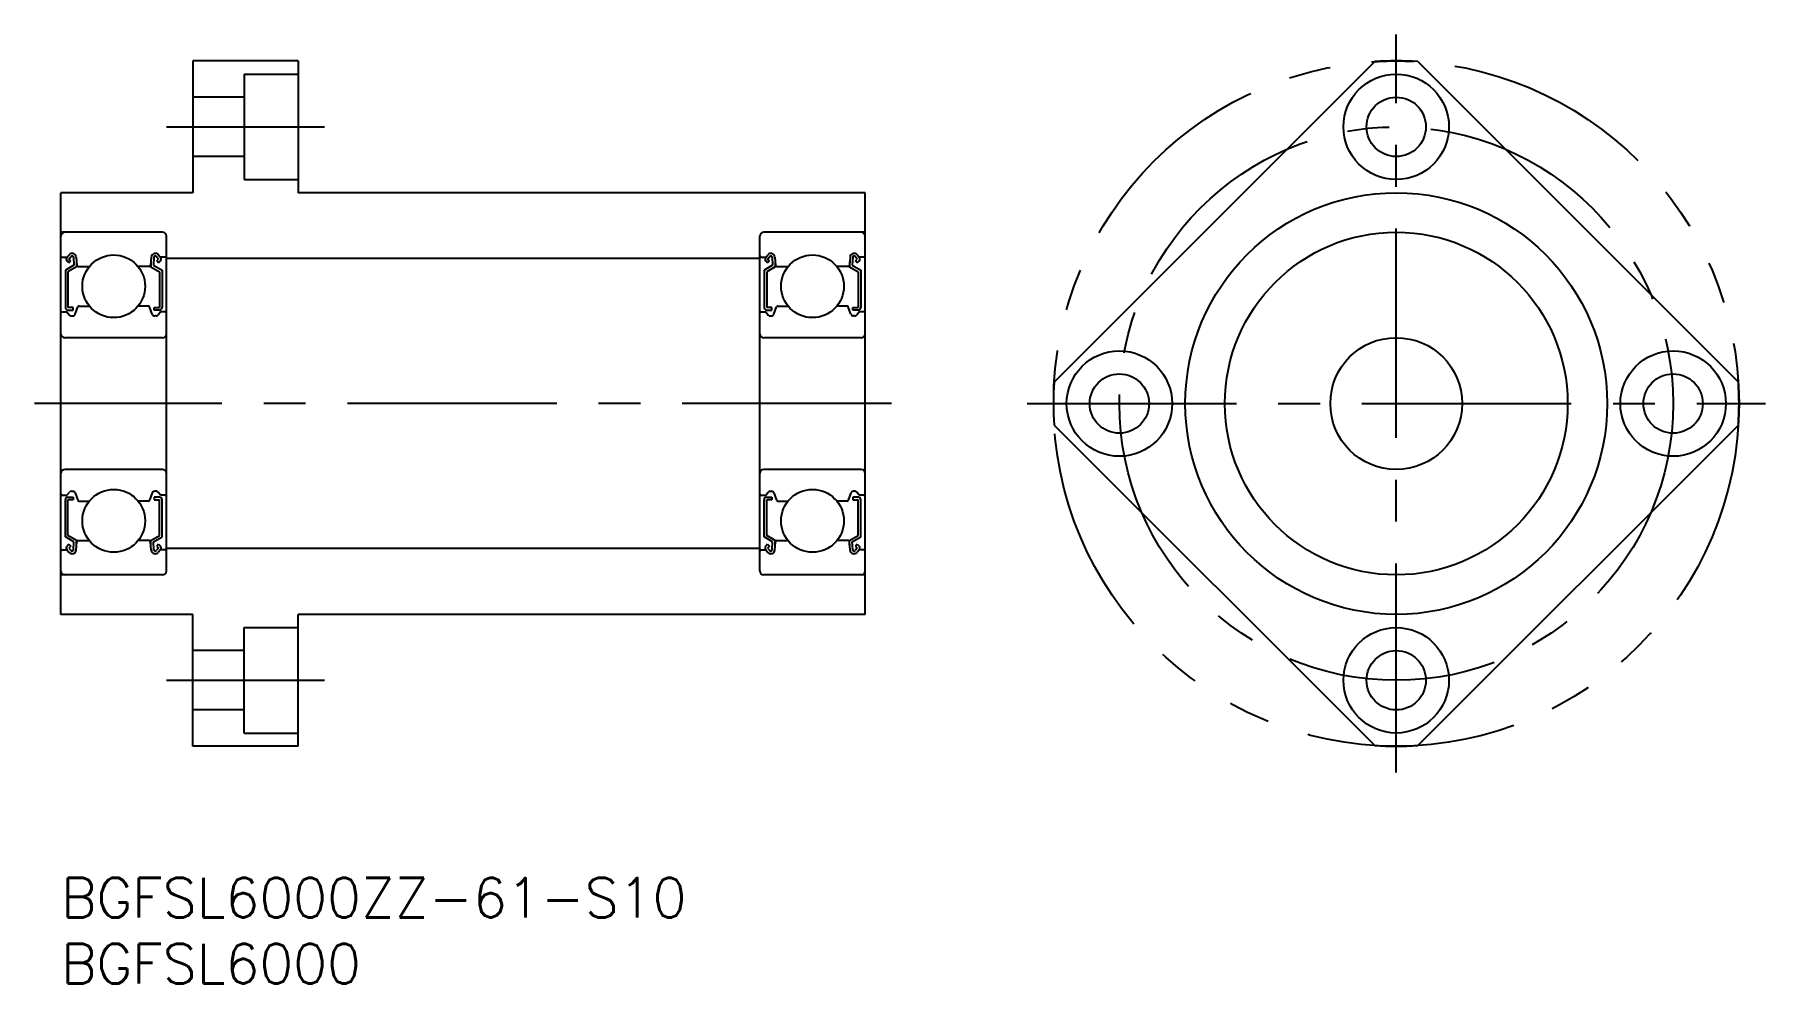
# Model space of a CAD drawing. Extents: x -2 to 129, y -8 to 64.
import ezdxf

# ---------------------------------------------------------------- set-up
doc = ezdxf.new("R2010")
doc.units = 0
doc.header["$LTSCALE"] = 0.5
doc.linetypes.add('CENTER', pattern=[50.8, 31.75, -6.35, 6.35, -6.35])
doc.linetypes.add('PHANTOM', pattern=[63.5, 31.75, -6.35, 6.35, -6.35, 6.35, -6.35])
for name, color, linetype in [('MSM_CENTER', 1, 'CENTER'), ('MSM_CONTINUOUS', 7, 'CONTINUOUS'), ('MSM_IMAGINARY', 6, 'PHANTOM'), ('MSM_PART_NUMBER', 7, 'CONTINUOUS')]:
    doc.layers.add(name, color=color, linetype=linetype)
doc.styles.get("Standard").update_dxf_attribs({"font": 'txt.shx', "height": 3, "bigfont": 'bigfont.shx'})

# ---------------------------------------------------------------- blocks, each defined once
blk = doc.blocks.new('*U25')
at = {"layer": 'MSM_PART_NUMBER'}
blk.add_text('BGFSL6000ZZ-61-S10', height=3, dxfattribs=at).set_placement((0, -3))
blk = doc.blocks.new('*U26')
at = {"layer": 'MSM_PART_NUMBER'}
blk.add_text('BGFSL6000', height=3, dxfattribs=at).set_placement((0, -8))

msp = doc.modelspace()

# ---------------------------------------------------------------- linework, layer by layer
at = {"layer": 'MSM_CENTER'}
for p, q in [((101.28, 8), (101.28, 64)), ((8, 57), (20, 57)), ((63, 36), (-2, 36)), ((73.28, 36), (129.28, 36)), ((8, 15), (20, 15))]:
    msp.add_line(p, q, dxfattribs=at)
msp.add_circle((101.28, 36), 21, dxfattribs=at)
at = {"layer": 'MSM_CONTINUOUS'}
for p, q in [((18, 62), (10, 62)), ((10, 62), (10, 52)), ((18, 62), (18, 52)), ((99.65, 61.95), (75.33, 37.63)), ((102.91, 61.95), (127.23, 37.63)), ((13.9, 61), (13.9, 53)), ((13.9, 61), (18, 61)), ((13.9, 59.25), (10, 59.25)), ((13.9, 54.75), (10, 54.75)), ((13.9, 53), (18, 53)), ((14.93, 53), (14.93, 53)), ((15.95, 53), (15.95, 53)), ((0, 20), (0, 52)), ((10, 52), (0, 52)), ((61, 52), (18, 52)), ((61, 20), (61, 52)), ((7.7, 49), (0, 49)), ((8, 23.3), (8, 48.7)), ((53, 23.3), (53, 48.7)), ((61, 49), (53.3, 49)), ((0.45, 47.09), (0.62, 47.29)), ((7.55, 47.09), (7.38, 47.29)), ((53.45, 47.09), (53.62, 47.29)), ((60.55, 47.09), (60.38, 47.29)), ((0.1, 47.1), (0.46, 47.1)), ((0.98, 46.5), (0.33, 46.12)), ((0.33, 46.12), (0.33, 43.3)), ((0.6, 46.67), (0.46, 46.82)), ((1.18, 46.38), (0.53, 46.01)), ((0.53, 46.01), (0.53, 43.3)), ((0.6, 46.96), (0.77, 47.16)), ((0.74, 46.82), (0.6, 46.96)), ((0.6, 46.67), (0.74, 46.82)), ((0.95, 47.1), (0.98, 46.5)), ((1.15, 47.12), (1.2, 46.49)), ((1.18, 46.75), (1.18, 46.38)), ((1.3, 46.4), (2.15, 46.4)), ((6.7, 46.4), (5.85, 46.4)), ((6.85, 47.12), (6.8, 46.49)), ((6.82, 46.75), (6.82, 46.38)), ((6.82, 46.38), (7.47, 46.01)), ((7.05, 47.1), (7.02, 46.5)), ((7.02, 46.5), (7.67, 46.12)), ((7.4, 46.96), (7.23, 47.16)), ((7.26, 46.82), (7.4, 46.96)), ((7.4, 46.67), (7.26, 46.82)), ((7.4, 46.67), (7.54, 46.82)), ((7.47, 46.01), (7.47, 43.3)), ((7.9, 47.1), (7.54, 47.1)), ((7.67, 46.12), (7.67, 43.3)), ((53, 47), (8, 47)), ((53.1, 47.1), (53.46, 47.1)), ((53.98, 46.5), (53.33, 46.12)), ((53.33, 46.12), (53.33, 43.3)), ((53.6, 46.67), (53.46, 46.82)), ((54.18, 46.38), (53.53, 46.01)), ((53.53, 46.01), (53.53, 43.3)), ((53.6, 46.96), (53.77, 47.16)), ((53.74, 46.82), (53.6, 46.96)), ((53.6, 46.67), (53.74, 46.82)), ((53.95, 47.1), (53.98, 46.5)), ((54.15, 47.12), (54.2, 46.49)), ((54.18, 46.75), (54.18, 46.38)), ((54.3, 46.4), (55.15, 46.4)), ((59.7, 46.4), (58.85, 46.4)), ((59.85, 47.12), (59.8, 46.49)), ((59.82, 46.75), (59.82, 46.38)), ((59.82, 46.38), (60.47, 46.01)), ((60.05, 47.1), (60.02, 46.5)), ((60.02, 46.5), (60.67, 46.12)), ((60.4, 46.96), (60.23, 47.16)), ((60.26, 46.82), (60.4, 46.96)), ((60.4, 46.67), (60.26, 46.82)), ((60.4, 46.67), (60.54, 46.82)), ((60.47, 46.01), (60.47, 43.3)), ((60.9, 47.1), (60.54, 47.1)), ((60.67, 46.12), (60.67, 43.3)), ((1.08, 42.78), (1.28, 43.33)), ((1.37, 43.4), (2.15, 43.4)), ((6.63, 43.4), (5.85, 43.4)), ((6.92, 42.78), (6.72, 43.33)), ((54.08, 42.78), (54.28, 43.33)), ((54.37, 43.4), (55.15, 43.4)), ((59.63, 43.4), (58.85, 43.4)), ((59.92, 42.78), (59.72, 43.33)), ((0.1, 42.95), (0.45, 42.95)), ((0.45, 42.95), (0.64, 42.72)), ((0.93, 43.3), (0.53, 43.3)), ((0.53, 43.1), (0.93, 43.1)), ((0.79, 42.65), (0.89, 42.65)), ((0.93, 43.1), (0.93, 43.3)), ((7.07, 43.3), (7.47, 43.3)), ((7.07, 43.1), (7.07, 43.3)), ((7.47, 43.1), (7.07, 43.1)), ((7.21, 42.65), (7.11, 42.65)), ((7.55, 42.95), (7.36, 42.72)), ((7.9, 42.95), (7.55, 42.95)), ((53.1, 42.95), (53.45, 42.95)), ((53.45, 42.95), (53.64, 42.72)), ((53.93, 43.3), (53.53, 43.3)), ((53.53, 43.1), (53.93, 43.1)), ((53.79, 42.65), (53.89, 42.65)), ((53.93, 43.1), (53.93, 43.3)), ((60.07, 43.3), (60.47, 43.3)), ((60.07, 43.1), (60.07, 43.3)), ((60.47, 43.1), (60.07, 43.1)), ((60.21, 42.65), (60.11, 42.65)), ((60.55, 42.95), (60.36, 42.72)), ((60.9, 42.95), (60.55, 42.95)), ((7.7, 41), (0.3, 41)), ((60.7, 41), (53.3, 41)), ((75.33, 34.37), (99.65, 10.05)), ((102.91, 10.05), (127.23, 34.37)), ((7.7, 31), (0.3, 31)), ((60.7, 31), (53.3, 31)), ((0.1, 29.05), (0.45, 29.05)), ((0.45, 29.05), (0.64, 29.28)), ((0.53, 28.9), (0.93, 28.9)), ((0.79, 29.35), (0.89, 29.35)), ((0.93, 28.9), (0.93, 28.7)), ((1.08, 29.22), (1.28, 28.67)), ((6.92, 29.22), (6.72, 28.67)), ((7.07, 28.9), (7.07, 28.7)), ((7.47, 28.9), (7.07, 28.9)), ((7.21, 29.35), (7.11, 29.35)), ((7.55, 29.05), (7.36, 29.28)), ((7.9, 29.05), (7.55, 29.05)), ((53.1, 29.05), (53.45, 29.05)), ((53.45, 29.05), (53.64, 29.28)), ((53.53, 28.9), (53.93, 28.9)), ((53.79, 29.35), (53.89, 29.35)), ((53.93, 28.9), (53.93, 28.7)), ((54.08, 29.22), (54.28, 28.67)), ((59.92, 29.22), (59.72, 28.67)), ((60.07, 28.9), (60.07, 28.7)), ((60.47, 28.9), (60.07, 28.9)), ((60.21, 29.35), (60.11, 29.35)), ((60.55, 29.05), (60.36, 29.28)), ((60.9, 29.05), (60.55, 29.05)), ((0.33, 25.88), (0.33, 28.7)), ((0.93, 28.7), (0.53, 28.7)), ((0.53, 25.99), (0.53, 28.7)), ((1.37, 28.6), (2.15, 28.6)), ((6.63, 28.6), (5.85, 28.6)), ((7.07, 28.7), (7.47, 28.7)), ((7.47, 25.99), (7.47, 28.7)), ((7.67, 25.88), (7.67, 28.7)), ((53.33, 25.88), (53.33, 28.7)), ((53.93, 28.7), (53.53, 28.7)), ((53.53, 25.99), (53.53, 28.7)), ((54.37, 28.6), (55.15, 28.6)), ((59.63, 28.6), (58.85, 28.6)), ((60.07, 28.7), (60.47, 28.7)), ((60.47, 25.99), (60.47, 28.7)), ((60.67, 25.88), (60.67, 28.7)), ((0.98, 25.5), (0.33, 25.88)), ((0.6, 25.33), (0.46, 25.18)), ((1.18, 25.62), (0.53, 25.99)), ((0.6, 25.33), (0.74, 25.18)), ((0.74, 25.18), (0.6, 25.04)), ((0.6, 25.04), (0.77, 24.84)), ((0.95, 24.9), (0.98, 25.5)), ((1.15, 24.88), (1.2, 25.51)), ((1.18, 25.25), (1.18, 25.62)), ((1.3, 25.6), (2.15, 25.6)), ((6.7, 25.6), (5.85, 25.6)), ((6.85, 24.88), (6.8, 25.51)), ((6.82, 25.62), (7.47, 25.99)), ((6.82, 25.25), (6.82, 25.62)), ((7.02, 25.5), (7.67, 25.88)), ((7.05, 24.9), (7.02, 25.5)), ((7.4, 25.04), (7.23, 24.84)), ((7.4, 25.33), (7.26, 25.18)), ((7.26, 25.18), (7.4, 25.04)), ((7.4, 25.33), (7.54, 25.18)), ((53, 25), (8, 25)), ((53.98, 25.5), (53.33, 25.88)), ((53.6, 25.33), (53.46, 25.18)), ((54.18, 25.62), (53.53, 25.99)), ((53.6, 25.33), (53.74, 25.18)), ((53.74, 25.18), (53.6, 25.04)), ((53.6, 25.04), (53.77, 24.84)), ((53.95, 24.9), (53.98, 25.5)), ((54.15, 24.88), (54.2, 25.51)), ((54.18, 25.25), (54.18, 25.62)), ((54.3, 25.6), (55.15, 25.6)), ((59.7, 25.6), (58.85, 25.6)), ((59.85, 24.88), (59.8, 25.51)), ((59.82, 25.62), (60.47, 25.99)), ((59.82, 25.25), (59.82, 25.62)), ((60.02, 25.5), (60.67, 25.88)), ((60.05, 24.9), (60.02, 25.5)), ((60.4, 25.04), (60.23, 24.84)), ((60.4, 25.33), (60.26, 25.18)), ((60.26, 25.18), (60.4, 25.04)), ((60.4, 25.33), (60.54, 25.18)), ((0.1, 24.9), (0.46, 24.9)), ((0.45, 24.91), (0.62, 24.71)), ((7.55, 24.91), (7.38, 24.71)), ((7.9, 24.9), (7.54, 24.9)), ((53.1, 24.9), (53.46, 24.9)), ((53.45, 24.91), (53.62, 24.71)), ((60.55, 24.91), (60.38, 24.71)), ((60.9, 24.9), (60.54, 24.9)), ((7.7, 23), (0, 23)), ((61, 23), (53.3, 23)), ((10, 20), (0, 20)), ((10, 10), (10, 20)), ((61, 20), (18, 20)), ((18, 10), (18, 20)), ((13.9, 11), (13.9, 19)), ((13.9, 19), (18, 19)), ((13.9, 17.25), (10, 17.25)), ((13.9, 12.75), (10, 12.75)), ((13.9, 11), (18, 11)), ((18, 10), (10, 10))]:
    msp.add_line(p, q, dxfattribs=at)
for centre, radius in [((101.28, 57), 4), ((101.28, 57), 2.25), ((101.28, 36), 16), ((101.28, 36), 13), ((4, 44.9), 2.38), ((57, 44.9), 2.38), ((101.28, 36), 5), ((80.28, 36), 4), ((122.28, 36), 4), ((80.28, 36), 2.25), ((122.28, 36), 2.25), ((4, 27.1), 2.38), ((57, 27.1), 2.38), ((101.28, 15), 4), ((101.28, 15), 2.25)]:
    msp.add_circle(centre, radius, dxfattribs=at)
for centre, radius, start, end in [((101.28, 36), 26, 86.4096, 93.5904), ((0.3, 48.7), 0.3, 90, 180), ((7.7, 48.7), 0.3, 0, 90), ((53.3, 48.7), 0.3, 90, 180), ((60.7, 48.7), 0.3, 0, 90), ((0.85, 47.1), 0.3, 4.9354, 140.137), ((7.15, 47.1), 0.3, 39.863, 175.0646), ((53.85, 47.1), 0.3, 4.9354, 140.137), ((60.15, 47.1), 0.3, 39.863, 175.0646), ((0.1, 47.2), 0.1, 180, 270), ((0.6, 46.96), 0.2, 140.137, 225.002), ((0.85, 47.1), 0.1, 3.1017, 139.9503), ((1.3, 46.5), 0.1, 184.9354, 270), ((6.7, 46.5), 0.1, 270, 355.0646), ((7.15, 47.1), 0.1, 40.0497, 176.8983), ((7.4, 46.96), 0.2, 314.998, 39.863), ((7.9, 47.2), 0.1, 270, 0), ((53.1, 47.2), 0.1, 180, 270), ((53.6, 46.96), 0.2, 140.137, 225.002), ((53.85, 47.1), 0.1, 3.1017, 139.9503), ((54.3, 46.5), 0.1, 184.9354, 270), ((59.7, 46.5), 0.1, 270, 355.0646), ((60.15, 47.1), 0.1, 40.0497, 176.8983), ((60.4, 46.96), 0.2, 314.998, 39.863), ((60.9, 47.2), 0.1, 270, 0), ((1.37, 43.3), 0.1, 90, 159.9916), ((6.63, 43.3), 0.1, 20.0084, 90), ((54.37, 43.3), 0.1, 90, 159.9916), ((59.63, 43.3), 0.1, 20.0084, 90), ((0.1, 42.85), 0.1, 90, 180.8103), ((0.53, 43.3), 0.2, 180, 270), ((0.79, 42.85), 0.2, 219.9762, 270), ((0.89, 42.85), 0.2, 270, 339.9916), ((7.11, 42.85), 0.2, 200.0084, 270), ((7.21, 42.85), 0.2, 270, 320.0238), ((7.47, 43.3), 0.2, 270, 0), ((7.9, 42.85), 0.1, 359.1897, 90), ((53.1, 42.85), 0.1, 90, 180.8103), ((53.53, 43.3), 0.2, 180, 270), ((53.79, 42.85), 0.2, 219.9762, 270), ((53.89, 42.85), 0.2, 270, 339.9916), ((60.11, 42.85), 0.2, 200.0084, 270), ((60.21, 42.85), 0.2, 270, 320.0238), ((60.47, 43.3), 0.2, 270, 0), ((60.9, 42.85), 0.1, 359.1897, 90), ((0.3, 41.3), 0.3, 180, 270), ((7.7, 41.3), 0.3, 270, 0), ((53.3, 41.3), 0.3, 180, 270), ((60.7, 41.3), 0.3, 270, 0), ((101.28, 36), 26, 176.4096, 183.5904), ((101.28, 36), 26, 356.4096, 3.5904), ((0.3, 30.7), 0.3, 90, 180), ((7.7, 30.7), 0.3, 0, 90), ((53.3, 30.7), 0.3, 90, 180), ((60.7, 30.7), 0.3, 0, 90), ((0.1, 29.15), 0.1, 179.1897, 270), ((0.53, 28.7), 0.2, 90, 180), ((0.79, 29.15), 0.2, 90, 140.0238), ((0.89, 29.15), 0.2, 20.0084, 90), ((7.11, 29.15), 0.2, 90, 159.9916), ((7.21, 29.15), 0.2, 39.9762, 90), ((7.47, 28.7), 0.2, 0, 90), ((7.9, 29.15), 0.1, 270, 0.8103), ((53.1, 29.15), 0.1, 179.1897, 270), ((53.53, 28.7), 0.2, 90, 180), ((53.79, 29.15), 0.2, 90, 140.0238), ((53.89, 29.15), 0.2, 20.0084, 90), ((60.11, 29.15), 0.2, 90, 159.9916), ((60.21, 29.15), 0.2, 39.9762, 90), ((60.47, 28.7), 0.2, 0, 90), ((60.9, 29.15), 0.1, 270, 0.8103), ((1.37, 28.7), 0.1, 200.0084, 270), ((6.63, 28.7), 0.1, 270, 339.9916), ((54.37, 28.7), 0.1, 200.0084, 270), ((59.63, 28.7), 0.1, 270, 339.9916), ((0.6, 25.04), 0.2, 134.998, 219.863), ((1.3, 25.5), 0.1, 90, 175.0646), ((6.7, 25.5), 0.1, 4.9354, 90), ((7.4, 25.04), 0.2, 320.137, 45.002), ((53.6, 25.04), 0.2, 134.998, 219.863), ((54.3, 25.5), 0.1, 90, 175.0646), ((59.7, 25.5), 0.1, 4.9354, 90), ((60.4, 25.04), 0.2, 320.137, 45.002), ((0.1, 24.8), 0.1, 90, 180), ((0.85, 24.9), 0.3, 219.863, 355.0646), ((0.85, 24.9), 0.1, 220.0497, 356.8983), ((7.15, 24.9), 0.3, 184.9354, 320.137), ((7.15, 24.9), 0.1, 183.1017, 319.9503), ((7.9, 24.8), 0.1, 0, 90), ((53.1, 24.8), 0.1, 90, 180), ((53.85, 24.9), 0.3, 219.863, 355.0646), ((53.85, 24.9), 0.1, 220.0497, 356.8983), ((60.15, 24.9), 0.3, 184.9354, 320.137), ((60.15, 24.9), 0.1, 183.1017, 319.9503), ((60.9, 24.8), 0.1, 0, 90), ((0.3, 23.3), 0.3, 180, 270), ((7.7, 23.3), 0.3, 270, 0), ((53.3, 23.3), 0.3, 180, 270), ((60.7, 23.3), 0.3, 270, 0), ((101.28, 36), 26, 266.4096, 273.5904)]:
    msp.add_arc(centre, radius, start, end, dxfattribs=at)
at = {"layer": 'MSM_IMAGINARY'}
msp.add_circle((101.28, 36), 26, dxfattribs=at)

# ---------------------------------------------------------------- block references
at = {"layer": 'MSM_CONTINUOUS'}
for name in ['*U25', '*U26']:
    msp.add_blockref(name, (0, 0), dxfattribs=at)

doc.saveas('drawing.dxf')
